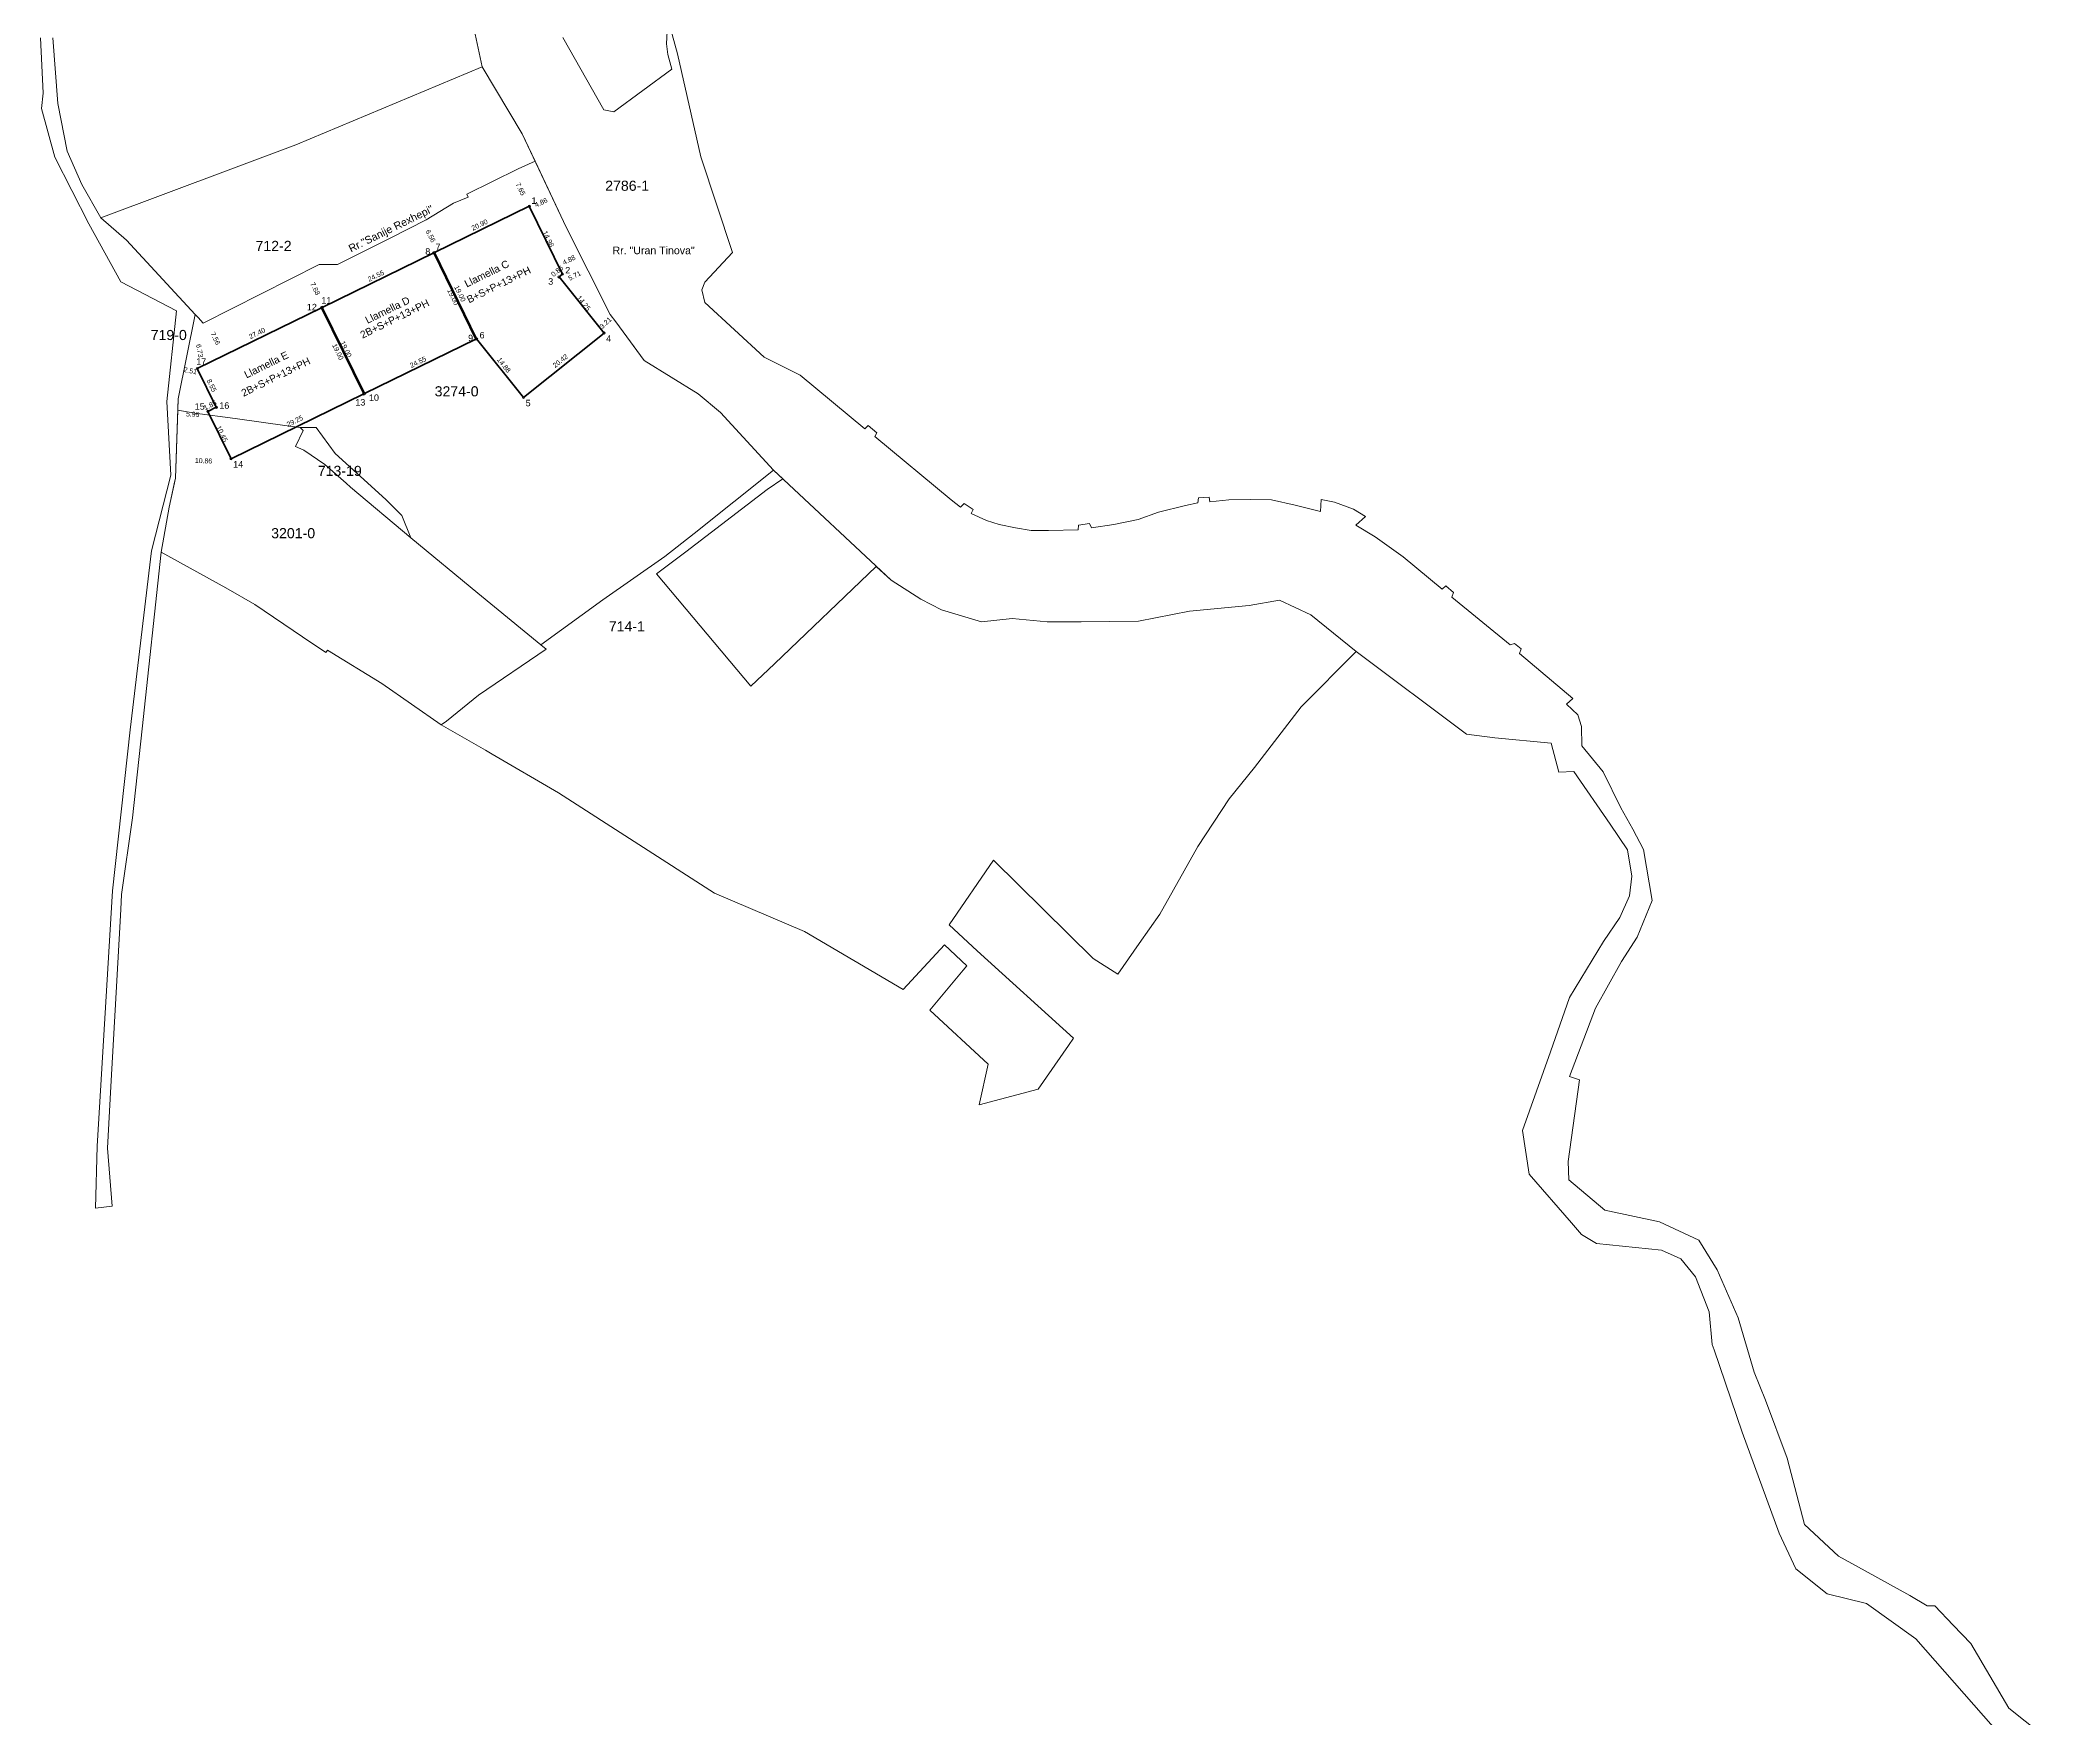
# Model space of a CAD drawing. Header units: metres. Extents: x 7511834 to 7512702, y 4691584 to 4692636.
# Drawn here: x 7511838.9 to 7512238.7, y 4692109.8 to 4692442.1 of the extents above; entities that cross this region are included whole.
import ezdxf

# ---------------------------------------------------------------- set-up
doc = ezdxf.new("R2010")
doc.units = ezdxf.units.M
doc.header["$PDMODE"] = 32
doc.header["$PDSIZE"] = 0.5
for name, color, linetype, lineweight in [('A - Perdhesa Polyine_Pen_No__6', 1, 'Continuous', 0), ('Dimensione', 7, 'Continuous', 9), ('Dimensionet', 1, 'Continuous', 0), ('emrat e rrugeve', 7, 'Continuous', 0), ('etazha', 7, 'Continuous', 0), ('kati-ka-pikat', 1, 'Continuous', 0), ('nr Parcela Fqinje', 251, 'Continuous', 0), ('Nr Parceles Baze', 7, 'Continuous', 0), ('Parcela Baze', 7, 'Continuous', 0), ('Parcela Fqinje', 251, 'Continuous', 0)]:
    doc.layers.add(name, color=color, linetype=linetype, lineweight=lineweight)
doc.styles.add('GENERATED_STYLE_1', font='arial.ttf')
doc.styles.get("Standard").update_dxf_attribs({"font": 'arial.ttf'})
doc.dimstyles.get("Standard").update_dxf_attribs({"dimtxt": 1, "dimasz": 0.18, "dimexe": 0.18, "dimexo": 0.0625, "dimgap": 0.09, "dimtad": 1, "dimtoh": 1, "dimzin": 0, "dimdsep": 46, "dimtxsty": 'Standard', "dimcen": 0.09, "dimse1": 1, "dimse2": 1, "dimsd1": 1, "dimsd2": 1, "dimadec": 0, "dimazin": 0, "dimtfac": 1, "dimtofl": 0, "dimtmove": 0, "dimatfit": 3, "dimfxl": 1, "dimtolj": 1, "dimtzin": 0, "dimarcsym": 0})

# ---------------------------------------------------------------- blocks, each defined once
blk = doc.blocks.new('*D4')
at = {"layer": 'Defpoints', "color": 0}
for p in [(7511931.73, 4692415.84), (7511932.25, 4692416.1), (7511935.65, 4692409.25)]:
    blk.add_point(p, dxfattribs=at)
at = {"layer": 'Dimensione', "color": 0, "insert": (7511933.94, 4692412.67), "char_height": 0.975, "attachment_point": 5, "rotation": 296.3956}
blk.add_mtext('\\A1;7.65', dxfattribs=at)
blk = doc.blocks.new('*D5')
at = {"layer": 'Defpoints', "color": 0}
for p in [(7511935.65, 4692409.25), (7511940.05, 4692411.33), (7511940.43, 4692410.52)]:
    blk.add_point(p, dxfattribs=at)
at = {"layer": 'Dimensione', "color": 0, "insert": (7511937.99, 4692409.99), "char_height": 0.975, "attachment_point": 5, "rotation": 25.3586}
blk.add_mtext('\\A1;4.86', dxfattribs=at)
blk = doc.blocks.new('*D6')
at = {"layer": 'Defpoints', "color": 0}
for p in [(7511945.96, 4692399.22), (7511946.58, 4692398), (7511942.22, 4692395.81)]:
    blk.add_point(p, dxfattribs=at)
at = {"layer": 'Dimensione', "color": 0, "insert": (7511943.53, 4692398.63), "char_height": 0.975, "attachment_point": 5, "rotation": 26.736}
blk.add_mtext('\\A1;4.88', dxfattribs=at)
blk = doc.blocks.new('*D7')
at = {"layer": 'Defpoints', "color": 0}
for p in [(7511946.66, 4692397.84), (7511941.55, 4692395.27), (7511947.45, 4692396.28)]:
    blk.add_point(p, dxfattribs=at)
at = {"layer": 'Dimensione', "color": 0, "insert": (7511944.64, 4692395.5), "char_height": 0.975, "attachment_point": 5, "rotation": 26.736}
blk.add_mtext('\\A1;5.71', dxfattribs=at)
blk = doc.blocks.new('*D8')
at = {"layer": 'Defpoints', "color": 0}
for p in [(7511952.32, 4692386.85), (7511952.79, 4692386.36), (7511950.46, 4692384.15)]:
    blk.add_point(p, dxfattribs=at)
at = {"layer": 'Dimensione', "color": 0, "insert": (7511950.77, 4692386.16), "char_height": 0.975, "attachment_point": 5, "rotation": 43.5235}
blk.add_mtext('\\A1;3.21', dxfattribs=at)
blk = doc.blocks.new('*D9')
at = {"layer": 'Defpoints', "color": 0}
for p in [(7511913.89, 4692405.9), (7511914.13, 4692406.03), (7511916.88, 4692400.07)]:
    blk.add_point(p, dxfattribs=at)
at = {"layer": 'Dimensione', "color": 0, "insert": (7511916.13, 4692403.37), "char_height": 0.975, "attachment_point": 5, "rotation": 297.1323}
blk.add_mtext('\\A1;6.56', dxfattribs=at)
blk = doc.blocks.new('*D10')
at = {"layer": 'Defpoints', "color": 0}
for p in [(7511891, 4692396.18), (7511891.13, 4692396.25), (7511894.69, 4692389.22)]:
    blk.add_point(p, dxfattribs=at)
at = {"layer": 'Dimensione', "color": 0, "insert": (7511893.28, 4692392.93), "char_height": 0.975, "attachment_point": 5, "rotation": 296.8353}
blk.add_mtext('\\A1;7.88', dxfattribs=at)
blk = doc.blocks.new('*D11')
at = {"layer": 'Defpoints', "color": 0}
for p in [(7511868.71, 4692383.75), (7511869.23, 4692383.84), (7511869.93, 4692377.13)]:
    blk.add_point(p, dxfattribs=at)
at = {"layer": 'Dimensione', "color": 0, "insert": (7511870.4, 4692380.64), "char_height": 0.975, "attachment_point": 5, "rotation": 280.4803}
blk.add_mtext('\\A1;6.73', dxfattribs=at)
blk = doc.blocks.new('*D12')
at = {"layer": 'Defpoints', "color": 0}
for p in [(7511871.08, 4692386.11), (7511874.4, 4692379.31), (7511874.67, 4692379.44)]:
    blk.add_point(p, dxfattribs=at)
at = {"layer": 'Dimensione', "color": 0, "insert": (7511873.52, 4692383.09), "char_height": 0.975, "attachment_point": 5, "rotation": 296.0459}
blk.add_mtext('\\A1;7.56', dxfattribs=at)
blk = doc.blocks.new('*D13')
at = {"layer": 'Defpoints', "color": 0}
for p in [(7511867.47, 4692377.62), (7511867.22, 4692376.38), (7511869.93, 4692377.13)]:
    blk.add_point(p, dxfattribs=at)
at = {"layer": 'Dimensione', "color": 0, "insert": (7511868.56, 4692376.68), "char_height": 0.975, "attachment_point": 5, "rotation": 348.5805}
blk.add_mtext('\\A1;2.51', dxfattribs=at)
blk = doc.blocks.new('*D14')
at = {"layer": 'Defpoints', "color": 0}
for p in [(7511866.03, 4692367.62), (7511866.08, 4692368.87), (7511872.03, 4692368.63)]:
    blk.add_point(p, dxfattribs=at)
at = {"layer": 'Dimensione', "color": 0, "insert": (7511869.03, 4692368.07), "char_height": 0.975, "attachment_point": 5, "rotation": 357.6906}
blk.add_mtext('\\A1;5.95', dxfattribs=at)
blk = doc.blocks.new('*D15')
at = {"layer": 'Defpoints', "color": 0}
for p in [(7511865.72, 4692358.48), (7511865.76, 4692359.62), (7511876.62, 4692359.24)]:
    blk.add_point(p, dxfattribs=at)
at = {"layer": 'Dimensione', "color": 0, "insert": (7511871.17, 4692358.85), "char_height": 0.975, "attachment_point": 5, "rotation": 357.9987}
blk.add_mtext('\\A1;10.86', dxfattribs=at)
blk = doc.blocks.new('*D16')
at = {"layer": 'Defpoints', "color": 0}
for p in [(7511894.33, 4692389.61), (7511894.55, 4692389.16), (7511869.93, 4692377.13)]:
    blk.add_point(p, dxfattribs=at)
at = {"layer": 'Dimensionet', "color": 0, "insert": (7511881.77, 4692384.1), "char_height": 0.975, "attachment_point": 5, "rotation": 26.0459}
blk.add_mtext('\\A1;27.40', dxfattribs=at)
blk = doc.blocks.new('*D17')
at = {"layer": 'Defpoints', "color": 0}
for p in [(7511869.93, 4692377.13), (7511873.69, 4692369.44), (7511874.14, 4692369.66)]:
    blk.add_point(p, dxfattribs=at)
at = {"layer": 'Dimensionet', "color": 0, "insert": (7511872.77, 4692373.75), "char_height": 0.975, "attachment_point": 5, "rotation": 296.0459}
blk.add_mtext('\\A1;8.55', dxfattribs=at)
blk = doc.blocks.new('*D18')
at = {"layer": 'Defpoints', "color": 0}
for p in [(7511873.54, 4692369.75), (7511873.69, 4692369.44), (7511872.03, 4692368.63)]:
    blk.add_point(p, dxfattribs=at)
at = {"layer": 'Dimensionet', "color": 0, "insert": (7511872.46, 4692369.85), "char_height": 0.975, "attachment_point": 5, "rotation": 26.0459}
blk.add_mtext('\\A1;1.85', dxfattribs=at)
blk = doc.blocks.new('*D19')
at = {"layer": 'Defpoints', "color": 0}
for p in [(7511872.03, 4692368.63), (7511876.62, 4692359.24), (7511876.62, 4692359.24)]:
    blk.add_point(p, dxfattribs=at)
at = {"layer": 'Dimensionet', "color": 0, "insert": (7511874.83, 4692364.19), "char_height": 0.975, "attachment_point": 5, "rotation": 296.0456}
blk.add_mtext('\\A1;10.45', dxfattribs=at)
blk = doc.blocks.new('*D20')
at = {"layer": 'Defpoints', "color": 0}
for p in [(7511902.63, 4692372.63), (7511902.89, 4692372.09), (7511876.62, 4692359.24)]:
    blk.add_point(p, dxfattribs=at)
at = {"layer": 'Dimensionet', "color": 0, "insert": (7511889.24, 4692366.72), "char_height": 0.975, "attachment_point": 5, "rotation": 26.0459}
blk.add_mtext('\\A1;29.25', dxfattribs=at)
blk = doc.blocks.new('*D21')
at = {"layer": 'Defpoints', "color": 0}
for p in [(7511924.92, 4692383.27), (7511925.09, 4692382.93), (7511903.03, 4692372.15)]:
    blk.add_point(p, dxfattribs=at)
at = {"layer": 'Dimensionet', "color": 0, "insert": (7511913.64, 4692378.39), "char_height": 0.975, "attachment_point": 5, "rotation": 26.0459}
blk.add_mtext('\\A1;24.55', dxfattribs=at)
blk = doc.blocks.new('*D22')
at = {"layer": 'Defpoints', "color": 0}
for p in [(7511894.69, 4692389.22), (7511903.03, 4692372.15), (7511903.03, 4692372.15)]:
    blk.add_point(p, dxfattribs=at)
at = {"layer": 'Dimensionet', "color": 0, "insert": (7511899.36, 4692380.94), "char_height": 0.975, "attachment_point": 5, "rotation": 296.0459}
blk.add_mtext('\\A1;19.00', dxfattribs=at)
blk = doc.blocks.new('*D23')
at = {"layer": 'Defpoints', "color": 0}
for p in [(7511894.55, 4692389.16), (7511893.2, 4692388.5), (7511902.89, 4692372.09)]:
    blk.add_point(p, dxfattribs=at)
at = {"layer": 'Dimensionet', "color": 0, "insert": (7511897.77, 4692380.43), "char_height": 0.975, "attachment_point": 5, "rotation": 296.0459}
blk.add_mtext('\\A1;19.00', dxfattribs=at)
blk = doc.blocks.new('*D24')
at = {"layer": 'Defpoints', "color": 0}
for p in [(7511916.74, 4692400), (7511924.22, 4692382.51), (7511925.09, 4692382.93)]:
    blk.add_point(p, dxfattribs=at)
at = {"layer": 'Dimensionet', "color": 0, "insert": (7511920.55, 4692391.29), "char_height": 0.975, "attachment_point": 5, "rotation": 296.0459}
blk.add_mtext('\\A1;19.00', dxfattribs=at)
blk = doc.blocks.new('*D25')
at = {"layer": 'Defpoints', "color": 0}
for p in [(7511916.88, 4692400.07), (7511917.26, 4692400.26), (7511925.22, 4692383)]:
    blk.add_point(p, dxfattribs=at)
at = {"layer": 'Dimensionet', "color": 0, "insert": (7511921.94, 4692391.97), "char_height": 0.975, "attachment_point": 5, "rotation": 296.0459}
blk.add_mtext('\\A1;19.00', dxfattribs=at)
blk = doc.blocks.new('*D26')
at = {"layer": 'Defpoints', "color": 0}
for p in [(7511916.58, 4692400.34), (7511916.74, 4692400), (7511894.69, 4692389.22)]:
    blk.add_point(p, dxfattribs=at)
at = {"layer": 'Dimensionet', "color": 0, "insert": (7511905.3, 4692395.46), "char_height": 0.975, "attachment_point": 5, "rotation": 26.0459}
blk.add_mtext('\\A1;24.55', dxfattribs=at)
blk = doc.blocks.new('*D27')
at = {"layer": 'Defpoints', "color": 0}
for p in [(7511935.45, 4692409.66), (7511935.65, 4692409.25), (7511916.88, 4692400.07)]:
    blk.add_point(p, dxfattribs=at)
at = {"layer": 'Dimensionet', "color": 0, "insert": (7511925.82, 4692405.57), "char_height": 0.975, "attachment_point": 5, "rotation": 26.0459}
blk.add_mtext('\\A1;20.90', dxfattribs=at)
blk = doc.blocks.new('*D28')
at = {"layer": 'Defpoints', "color": 0}
for p in [(7511935.65, 4692409.25), (7511942.22, 4692395.81), (7511942.22, 4692395.81)]:
    blk.add_point(p, dxfattribs=at)
at = {"layer": 'Dimensionet', "color": 0, "insert": (7511939.45, 4692402.77), "char_height": 0.975, "attachment_point": 5, "rotation": 296.0459}
blk.add_mtext('\\A1;14.96', dxfattribs=at)
blk = doc.blocks.new('*D29')
at = {"layer": 'Defpoints', "color": 0}
for p in [(7511941.21, 4692395.7), (7511941.55, 4692395.27), (7511942.22, 4692395.81)]:
    blk.add_point(p, dxfattribs=at)
at = {"layer": 'Dimensionet', "color": 0, "insert": (7511941.19, 4692396.41), "char_height": 0.975, "attachment_point": 5, "rotation": 38.6929}
blk.add_mtext('\\A1;0.86', dxfattribs=at)
blk = doc.blocks.new('*D30')
at = {"layer": 'Defpoints', "color": 0}
for p in [(7511941.55, 4692395.27), (7511950.46, 4692384.15), (7511950.46, 4692384.15)]:
    blk.add_point(p, dxfattribs=at)
at = {"layer": 'Dimensionet', "color": 0, "insert": (7511946.45, 4692390.06), "char_height": 0.975, "attachment_point": 5, "rotation": 308.6929}
blk.add_mtext('\\A1;14.25', dxfattribs=at)
blk = doc.blocks.new('*D31')
at = {"layer": 'Defpoints', "color": 0}
for p in [(7511950.46, 4692384.15), (7511934.19, 4692371.79), (7511934.52, 4692371.38)]:
    blk.add_point(p, dxfattribs=at)
at = {"layer": 'Dimensionet', "color": 0, "insert": (7511941.81, 4692378.62), "char_height": 0.975, "attachment_point": 5, "rotation": 38.6929}
blk.add_mtext('\\A1;20.42', dxfattribs=at)
blk = doc.blocks.new('*D32')
at = {"layer": 'Defpoints', "color": 0}
for p in [(7511925.22, 4692383), (7511925.55, 4692383.26), (7511934.52, 4692371.38)]:
    blk.add_point(p, dxfattribs=at)
at = {"layer": 'Dimensionet', "color": 0, "insert": (7511930.64, 4692377.81), "char_height": 0.975, "attachment_point": 5, "rotation": 308.6929}
blk.add_mtext('\\A1;14.88', dxfattribs=at)
blk = doc.blocks.new('*U33', base_point=(7511950.46, 4692384.15))
at = {"layer": 'kati-ka-pikat', "linetype": 'ByBlock', "lineweight": -2}
blk.add_line((7511950.46, 4692384.15), (7511950.46, 4692384.15), dxfattribs=at)
blk.add_circle((7511950.46, 4692384.15), 0.225, dxfattribs=at)
at = {"layer": 'kati-ka-pikat', "linetype": 'ByBlock', "insert": (7511950.87, 4692383.69), "char_height": 1.275, "attachment_point": 1}
blk.add_mtext('{\\C256;4}', dxfattribs=at)
blk = doc.blocks.new('*U34', base_point=(7511934.52, 4692371.38))
at = {"layer": 'kati-ka-pikat', "linetype": 'ByBlock', "lineweight": -2}
blk.add_line((7511934.52, 4692371.38), (7511934.52, 4692371.38), dxfattribs=at)
blk.add_circle((7511934.52, 4692371.38), 0.225, dxfattribs=at)
at = {"layer": 'kati-ka-pikat', "linetype": 'ByBlock', "insert": (7511934.94, 4692370.92), "char_height": 1.275, "attachment_point": 1}
blk.add_mtext('{\\C256;5}', dxfattribs=at)
blk = doc.blocks.new('*U35', base_point=(7511925.22, 4692383))
at = {"layer": 'kati-ka-pikat', "linetype": 'ByBlock', "lineweight": -2}
blk.add_line((7511925.22, 4692383), (7511925.22, 4692383), dxfattribs=at)
blk.add_circle((7511925.22, 4692383), 0.225, dxfattribs=at)
at = {"layer": 'kati-ka-pikat', "linetype": 'ByBlock', "insert": (7511925.82, 4692384.37), "char_height": 1.275, "attachment_point": 1}
blk.add_mtext('{\\C256;6}', dxfattribs=at)
blk = doc.blocks.new('*U36', base_point=(7511916.88, 4692400.07))
at = {"layer": 'kati-ka-pikat', "linetype": 'ByBlock', "lineweight": -2}
blk.add_line((7511916.88, 4692400.07), (7511916.88, 4692400.07), dxfattribs=at)
blk.add_circle((7511916.88, 4692400.07), 0.225, dxfattribs=at)
at = {"layer": 'kati-ka-pikat', "linetype": 'ByBlock', "insert": (7511917.12, 4692401.87), "char_height": 1.275, "attachment_point": 1}
blk.add_mtext('{\\C256;7}', dxfattribs=at)
blk = doc.blocks.new('*U37', base_point=(7511935.65, 4692409.25))
at = {"layer": 'kati-ka-pikat', "linetype": 'ByBlock', "lineweight": -2}
blk.add_line((7511935.65, 4692409.25), (7511935.65, 4692409.25), dxfattribs=at)
blk.add_circle((7511935.65, 4692409.25), 0.225, dxfattribs=at)
at = {"layer": 'kati-ka-pikat', "linetype": 'ByBlock', "insert": (7511936.09, 4692411.01), "char_height": 1.275, "attachment_point": 1}
blk.add_mtext('{\\C256;1}', dxfattribs=at)
blk = doc.blocks.new('*U38', base_point=(7511942.22, 4692395.81))
at = {"layer": 'kati-ka-pikat', "linetype": 'ByBlock', "lineweight": -2}
blk.add_line((7511942.22, 4692395.81), (7511942.22, 4692395.81), dxfattribs=at)
blk.add_circle((7511942.22, 4692395.81), 0.225, dxfattribs=at)
at = {"layer": 'kati-ka-pikat', "linetype": 'ByBlock', "insert": (7511942.78, 4692397.24), "char_height": 1.275, "attachment_point": 1}
blk.add_mtext('{\\C256;2}', dxfattribs=at)
blk = doc.blocks.new('*U39', base_point=(7511941.55, 4692395.27))
at = {"layer": 'kati-ka-pikat', "linetype": 'ByBlock', "lineweight": -2}
blk.add_line((7511941.55, 4692395.27), (7511941.55, 4692395.27), dxfattribs=at)
blk.add_circle((7511941.55, 4692395.27), 0.225, dxfattribs=at)
at = {"layer": 'kati-ka-pikat', "linetype": 'ByBlock', "insert": (7511939.41, 4692395), "char_height": 1.275, "attachment_point": 1}
blk.add_mtext('{\\C256;3}', dxfattribs=at)
blk = doc.blocks.new('*U40', base_point=(7511916.74, 4692400))
at = {"layer": 'kati-ka-pikat', "linetype": 'ByBlock', "lineweight": -2}
blk.add_line((7511916.74, 4692400), (7511916.74, 4692400), dxfattribs=at)
blk.add_circle((7511916.74, 4692400), 0.225, dxfattribs=at)
at = {"layer": 'kati-ka-pikat', "linetype": 'ByBlock', "insert": (7511915.07, 4692400.95), "char_height": 1.275, "attachment_point": 1}
blk.add_mtext('{\\C256;8}', dxfattribs=at)
blk = doc.blocks.new('*U41', base_point=(7511925.09, 4692382.93))
at = {"layer": 'kati-ka-pikat', "linetype": 'ByBlock', "lineweight": -2}
blk.add_line((7511925.09, 4692382.93), (7511925.09, 4692382.93), dxfattribs=at)
blk.add_circle((7511925.09, 4692382.93), 0.225, dxfattribs=at)
at = {"layer": 'kati-ka-pikat', "linetype": 'ByBlock', "insert": (7511923.55, 4692383.81), "char_height": 1.275, "attachment_point": 1}
blk.add_mtext('{\\C256;9}', dxfattribs=at)
blk = doc.blocks.new('*U42', base_point=(7511903.03, 4692372.15))
at = {"layer": 'kati-ka-pikat', "linetype": 'ByBlock', "lineweight": -2}
blk.add_line((7511903.03, 4692372.15), (7511903.03, 4692372.15), dxfattribs=at)
blk.add_circle((7511903.03, 4692372.15), 0.225, dxfattribs=at)
at = {"layer": 'kati-ka-pikat', "linetype": 'ByBlock', "insert": (7511903.92, 4692371.99), "char_height": 1.275, "attachment_point": 1}
blk.add_mtext('{\\C256;10}', dxfattribs=at)
blk = doc.blocks.new('*U43', base_point=(7511894.69, 4692389.22))
at = {"layer": 'kati-ka-pikat', "linetype": 'ByBlock', "lineweight": -2}
blk.add_line((7511894.69, 4692389.22), (7511894.69, 4692389.22), dxfattribs=at)
blk.add_circle((7511894.69, 4692389.22), 0.225, dxfattribs=at)
at = {"layer": 'kati-ka-pikat', "linetype": 'ByBlock', "insert": (7511894.51, 4692391.25), "char_height": 1.275, "attachment_point": 1}
blk.add_mtext('{\\C256;11}', dxfattribs=at)
blk = doc.blocks.new('*U44', base_point=(7511894.55, 4692389.16))
at = {"layer": 'kati-ka-pikat', "linetype": 'ByBlock', "lineweight": -2}
blk.add_line((7511894.55, 4692389.16), (7511894.55, 4692389.16), dxfattribs=at)
blk.add_circle((7511894.55, 4692389.16), 0.225, dxfattribs=at)
at = {"layer": 'kati-ka-pikat', "linetype": 'ByBlock', "insert": (7511891.62, 4692389.93), "char_height": 1.275, "attachment_point": 1}
blk.add_mtext('{\\C256;12}', dxfattribs=at)
blk = doc.blocks.new('*U45', base_point=(7511902.89, 4692372.09))
at = {"layer": 'kati-ka-pikat', "linetype": 'ByBlock', "lineweight": -2}
blk.add_line((7511902.89, 4692372.09), (7511902.89, 4692372.09), dxfattribs=at)
blk.add_circle((7511902.89, 4692372.09), 0.225, dxfattribs=at)
at = {"layer": 'kati-ka-pikat', "linetype": 'ByBlock', "insert": (7511901.21, 4692371.07), "char_height": 1.275, "attachment_point": 1}
blk.add_mtext('{\\C256;13}', dxfattribs=at)
blk = doc.blocks.new('*U46', base_point=(7511876.62, 4692359.24))
at = {"layer": 'kati-ka-pikat', "linetype": 'ByBlock', "lineweight": -2}
blk.add_line((7511876.62, 4692359.24), (7511876.62, 4692359.24), dxfattribs=at)
blk.add_circle((7511876.62, 4692359.24), 0.225, dxfattribs=at)
at = {"layer": 'kati-ka-pikat', "linetype": 'ByBlock', "insert": (7511877.03, 4692358.78), "char_height": 1.275, "attachment_point": 1}
blk.add_mtext('{\\C256;14}', dxfattribs=at)
blk = doc.blocks.new('*U47', base_point=(7511872.03, 4692368.63))
at = {"layer": 'kati-ka-pikat', "linetype": 'ByBlock', "lineweight": -2}
blk.add_line((7511872.03, 4692368.63), (7511872.03, 4692368.63), dxfattribs=at)
blk.add_circle((7511872.03, 4692368.63), 0.225, dxfattribs=at)
at = {"layer": 'kati-ka-pikat', "linetype": 'ByBlock', "insert": (7511869.43, 4692370.24), "char_height": 1.275, "attachment_point": 1}
blk.add_mtext('{\\C256;15}', dxfattribs=at)
blk = doc.blocks.new('*U48', base_point=(7511873.69, 4692369.44))
at = {"layer": 'kati-ka-pikat', "linetype": 'ByBlock', "lineweight": -2}
blk.add_line((7511873.69, 4692369.44), (7511873.69, 4692369.44), dxfattribs=at)
blk.add_circle((7511873.69, 4692369.44), 0.225, dxfattribs=at)
at = {"layer": 'kati-ka-pikat', "linetype": 'ByBlock', "insert": (7511874.29, 4692370.42), "char_height": 1.275, "attachment_point": 1}
blk.add_mtext('{\\C256;16}', dxfattribs=at)
blk = doc.blocks.new('*U49', base_point=(7511869.93, 4692377.13))
at = {"layer": 'kati-ka-pikat', "linetype": 'ByBlock', "lineweight": -2}
blk.add_line((7511869.93, 4692377.13), (7511869.93, 4692377.13), dxfattribs=at)
blk.add_circle((7511869.93, 4692377.13), 0.225, dxfattribs=at)
at = {"layer": 'kati-ka-pikat', "linetype": 'ByBlock', "insert": (7511869.72, 4692379.16), "char_height": 1.275, "attachment_point": 1}
blk.add_mtext('{\\C256;17}', dxfattribs=at)

msp = doc.modelspace()

# ---------------------------------------------------------------- linework, layer by layer
at = {"layer": 'A - Perdhesa Polyine_Pen_No__6', "linetype": 'Continuous', "lineweight": 35}
for points in [[(7511916.877, 4692400.068), (7511925.22, 4692382.997), (7511934.523, 4692371.382), (7511950.462, 4692384.149), (7511941.554, 4692395.271), (7511942.222, 4692395.807), (7511935.654, 4692409.245)], [(7511903.029, 4692372.151), (7511925.085, 4692382.931), (7511916.742, 4692400.002), (7511894.685, 4692389.223)], [(7511902.895, 4692372.086), (7511876.615, 4692359.242), (7511872.027, 4692368.631), (7511873.689, 4692369.444), (7511869.934, 4692377.126), (7511894.552, 4692389.157)]]:
    msp.add_lwpolyline(points, close=True, dxfattribs=at)
at = {"layer": 'Parcela Baze', "flags": 128}
msp.add_lwpolyline([(7511984.021, 4692356.967), (7511968.34, 4692344.458), (7511962.497, 4692339.88), (7511950.248, 4692331.332), (7511937.962, 4692322.418), (7511925.491, 4692332.643), (7511912.211, 4692343.575), (7511910.408, 4692348.042), (7511907.287, 4692351.18), (7511897.246, 4692360.267), (7511893.466, 4692365.435), (7511890.286, 4692365.442), (7511887.703, 4692365.8), (7511877.458, 4692367.218), (7511869.461, 4692368.275), (7511866.082, 4692368.871), (7511866.161, 4692371.131), (7511869.532, 4692387.82), (7511869.842, 4692387.49), (7511870.032, 4692387.28), (7511870.102, 4692387.2), (7511871.08, 4692386.106), (7511894.088, 4692397.746), (7511897.7, 4692397.706), (7511908.118, 4692402.948), (7511915.233, 4692406.594), (7511920.633, 4692409.869), (7511923.58, 4692411.059), (7511923.278, 4692411.647), (7511933.435, 4692416.688), (7511936.798, 4692418.187), (7511942.993, 4692405.116), (7511951.692, 4692387.847), (7511952.79, 4692386.36), (7511954.994, 4692383.377), (7511958.422, 4692378.737), (7511969.121, 4692372.097), (7511973.491, 4692368.387), (7511984.021, 4692356.967)], dxfattribs=at)
at = {"layer": 'Parcela Fqinje', "flags": 128}
for points in [[(7512225.492, 4692108.148), (7512210.213, 4692125.568), (7512200.403, 4692132.588), (7512192.653, 4692134.448), (7512186.403, 4692139.398), (7512183.114, 4692146.478), (7512175.794, 4692166.507), (7512170.246, 4692182.808), (7512169.885, 4692183.867), (7512169.285, 4692190.287), (7512166.555, 4692197.216), (7512163.655, 4692200.796), (7512162.952, 4692201.12), (7512159.862, 4692202.545), (7512146.993, 4692203.832), (7512144.026, 4692205.637), (7512141.988, 4692207.968), (7512133.626, 4692217.547), (7512132.346, 4692226.226), (7512137.837, 4692241.826), (7512141.617, 4692252.585), (7512148.378, 4692263.644), (7512151.608, 4692268.394), (7512153.508, 4692272.673), (7512153.938, 4692276.623), (7512153.108, 4692281.783), (7512149.689, 4692286.913), (7512142.499, 4692297.313), (7512139.499, 4692297.213), (7512137.969, 4692302.953), (7512126.869, 4692304.003), (7512121.209, 4692304.743), (7512099.37, 4692321.114), (7512090.4, 4692328.334), (7512084.23, 4692331.224), (7512078.21, 4692330.164), (7512066.38, 4692329.075), (7512056.28, 4692327.065), (7512044.93, 4692326.926), (7512038.19, 4692326.936), (7512031.28, 4692327.606), (7512025.23, 4692326.976), (7512017.28, 4692329.357), (7512013.22, 4692331.467), (7512007.31, 4692335.187), (7511984.021, 4692356.967), (7511973.491, 4692368.387), (7511969.121, 4692372.097), (7511958.422, 4692378.737), (7511952.79, 4692386.36), (7511951.692, 4692387.847), (7511942.993, 4692405.116), (7511934.243, 4692423.576), (7511926.304, 4692436.845), (7511923.594, 4692449.795)], [(7511942.294, 4692442.655), (7511950.453, 4692428.365), (7511952.433, 4692427.925), (7511963.864, 4692436.394), (7511963.094, 4692439.334), (7511962.864, 4692441.404), (7511963.089, 4692446.399), (7511965.014, 4692439.454), (7511969.643, 4692419.044), (7511975.882, 4692400.075), (7511970.432, 4692394.226), (7511969.802, 4692392.676), (7511970.412, 4692390.216), (7511982.192, 4692379.356), (7511989.322, 4692375.776), (7512002.111, 4692365.206), (7512002.731, 4692365.836), (7512004.481, 4692364.366), (7512004.091, 4692363.636), (7512019.171, 4692351.116), (7512021.061, 4692349.675), (7512021.771, 4692350.405), (7512023.541, 4692349.225), (7512023.161, 4692348.425), (7512026.181, 4692347.055), (7512028.691, 4692346.225), (7512031.9, 4692345.545), (7512035.04, 4692345.025), (7512038.46, 4692345.075), (7512044.361, 4692345.165), (7512044.411, 4692346.095), (7512046.601, 4692346.455), (7512046.961, 4692345.545), (7512051.371, 4692346.224), (7512056.211, 4692347.214), (7512060.221, 4692348.684), (7512065.611, 4692349.974), (7512068.051, 4692350.543), (7512068.191, 4692351.533), (7512070.261, 4692351.673), (7512070.391, 4692350.753), (7512074.171, 4692351.093), (7512078.411, 4692351.193), (7512082.601, 4692351.123), (7512087.281, 4692350.063), (7512092.331, 4692348.833), (7512092.471, 4692351.202), (7512095.101, 4692350.642), (7512098.861, 4692349.262), (7512101.241, 4692347.792), (7512099.341, 4692346.112), (7512103.131, 4692343.802), (7512108.67, 4692339.832), (7512116.42, 4692333.452), (7512117.12, 4692334.092), (7512118.64, 4692332.792), (7512118.3, 4692331.832), (7512129.85, 4692322.432), (7512130.76, 4692322.652), (7512132.02, 4692321.612), (7512131.75, 4692320.702), (7512142.269, 4692311.752), (7512141.009, 4692310.642), (7512143.279, 4692308.532), (7512143.999, 4692306.202), (7512144.089, 4692302.393), (7512148.299, 4692297.223), (7512151.809, 4692290.093), (7512154.169, 4692285.913), (7512156.268, 4692281.903), (7512158.018, 4692271.773), (7512155.048, 4692264.534), (7512151.898, 4692259.664), (7512146.737, 4692250.445), (7512141.597, 4692236.906), (7512143.627, 4692236.266), (7512141.366, 4692220.096), (7512141.466, 4692216.477), (7512148.646, 4692210.436), (7512159.446, 4692208.126), (7512167.196, 4692204.526), (7512170.835, 4692198.646), (7512175.025, 4692189.106), (7512178.165, 4692178.387), (7512180.434, 4692172.797), (7512184.724, 4692161.327), (7512188.164, 4692148.178), (7512194.883, 4692141.948), (7512200.16, 4692139.04), (7512209.013, 4692134.157), (7512212.413, 4692132.117), (7512213.943, 4692132.087), (7512217.593, 4692128.277), (7512221.053, 4692124.637), (7512228.582, 4692111.838), (7512238.662, 4692103.868)], [(7511841.314, 4692442.589), (7511842.303, 4692429.599), (7511844.196, 4692420.144), (7511847.043, 4692413.54), (7511850.842, 4692406.99), (7511855.942, 4692402.56), (7511869.532, 4692387.82), (7511866.161, 4692371.131), (7511865.611, 4692355.392), (7511864.33, 4692349.682), (7511862.81, 4692340.782), (7511859.049, 4692305.784), (7511857.078, 4692288.165), (7511854.938, 4692272.976), (7511854.77, 4692269.967), (7511853.85, 4692253.526), (7511852.809, 4692234.939), (7511852.126, 4692222.728), (7511853.075, 4692211.219), (7511849.775, 4692210.839), (7511850.086, 4692223.128), (7511853.168, 4692273.706), (7511856.659, 4692305.544), (7511860.87, 4692341.013), (7511864.671, 4692355.972), (7511863.891, 4692370.581), (7511865.802, 4692388.54), (7511854.772, 4692394.29), (7511848.432, 4692405.77), (7511841.753, 4692418.98), (7511839.113, 4692428.619), (7511839.413, 4692431.669), (7511838.864, 4692442.629)], [(7511936.798, 4692418.187), (7511933.435, 4692416.688), (7511923.278, 4692411.647), (7511923.58, 4692411.059), (7511920.633, 4692409.869), (7511915.233, 4692406.594), (7511908.118, 4692402.948), (7511897.7, 4692397.706), (7511894.088, 4692397.746), (7511871.08, 4692386.106), (7511870.102, 4692387.2), (7511870.032, 4692387.28), (7511869.842, 4692387.49), (7511869.532, 4692387.82), (7511855.942, 4692402.56), (7511850.842, 4692406.99), (7511889.413, 4692421.428), (7511926.304, 4692436.845), (7511934.243, 4692423.576), (7511936.798, 4692418.187)], [(7511925.491, 4692332.643), (7511937.962, 4692322.418), (7511939.02, 4692321.55), (7511925.6, 4692312.428), (7511919.271, 4692307.313), (7511918.211, 4692306.549), (7511906.479, 4692314.723), (7511895.714, 4692321.363), (7511895.375, 4692320.907), (7511890.79, 4692324.02), (7511881.313, 4692330.399), (7511875.603, 4692333.703), (7511862.81, 4692340.782), (7511864.33, 4692349.682), (7511865.363, 4692354.287), (7511865.611, 4692355.392), (7511866.082, 4692368.871), (7511869.461, 4692368.275), (7511877.458, 4692367.218), (7511887.703, 4692365.8), (7511890.286, 4692365.442), (7511890.881, 4692364.849), (7511889.344, 4692361.676), (7511891, 4692360.963), (7511895.198, 4692358.097), (7511899.376, 4692354.42), (7511900.258, 4692353.644), (7511912.211, 4692343.575), (7511925.491, 4692332.643)], [(7512090.4, 4692328.334), (7512099.37, 4692321.114), (7512088.469, 4692310.154), (7512079.229, 4692298.125), (7512074.259, 4692291.936), (7512068.058, 4692282.497), (7512060.538, 4692269.087), (7512056.438, 4692263.268), (7512052.22, 4692257.2), (7512047.3, 4692260.3), (7512027.58, 4692279.73), (7512018.78, 4692266.98), (7512024.36, 4692261.8), (7512043.43, 4692244.53), (7512042.427, 4692243.089), (7512036.416, 4692234.41), (7512024.736, 4692231.331), (7512026.537, 4692239.37), (7512014.952, 4692250.065), (7512021.597, 4692257.99), (7512022.307, 4692258.85), (7512017.867, 4692262.99), (7512009.674, 4692254.166), (7511990.138, 4692265.631), (7511972.308, 4692273.251), (7511941.458, 4692293.101), (7511928.331, 4692300.748), (7511927.019, 4692301.512), (7511918.211, 4692306.549), (7511919.271, 4692307.313), (7511925.6, 4692312.428), (7511939.02, 4692321.55), (7511937.962, 4692322.418), (7511950.248, 4692331.332), (7511962.497, 4692339.88), (7511968.34, 4692344.458), (7511984.021, 4692356.967), (7511985.853, 4692355.253), (7511982.769, 4692353.148), (7511966.627, 4692340.808), (7511960.838, 4692336.459), (7511979.511, 4692314.209), (7511984.225, 4692318.67), (7512004.361, 4692337.945), (7512007.31, 4692335.187), (7512013.22, 4692331.467), (7512017.28, 4692329.357), (7512025.23, 4692326.976), (7512031.28, 4692327.606), (7512038.19, 4692326.936), (7512044.93, 4692326.926), (7512056.28, 4692327.065), (7512066.38, 4692329.075), (7512078.21, 4692330.164), (7512084.23, 4692331.224), (7512090.4, 4692328.334)]]:
    msp.add_lwpolyline(points, dxfattribs=at)

# ---------------------------------------------------------------- block references
at = {"layer": 'kati-ka-pikat'}
for name, p in [('*U37', (7511935.654, 4692409.245)), ('*U36', (7511916.877, 4692400.068)), ('*U40', (7511916.742, 4692400.002)), ('*U38', (7511942.222, 4692395.807)), ('*U39', (7511941.554, 4692395.271)), ('*U44', (7511894.552, 4692389.157)), ('*U43', (7511894.685, 4692389.223)), ('*U41', (7511925.085, 4692382.931)), ('*U35', (7511925.22, 4692382.997)), ('*U33', (7511950.462, 4692384.149)), ('*U49', (7511869.934, 4692377.126)), ('*U47', (7511872.027, 4692368.631)), ('*U48', (7511873.689, 4692369.444)), ('*U45', (7511902.895, 4692372.086)), ('*U42', (7511903.029, 4692372.151)), ('*U34', (7511934.523, 4692371.382)), ('*U46', (7511876.615, 4692359.242))]:
    msp.add_blockref(name, p, dxfattribs=at)

# ---------------------------------------------------------------- texts
at = {"layer": 'emrat e rrugeve', "color": 0, "style": 'GENERATED_STYLE_1'}
msp.add_text('Rr."Sanije Rexhepi"', height=1.5, rotation=26.20856, dxfattribs=at).set_placement((7511900.349, 4692400.103))
msp.add_text('Rr. "Uran Tinova"', height=1.5, dxfattribs=at).set_placement((7511952.141, 4692399.763))
at = {"layer": 'etazha', "color": 0, "style": 'GENERATED_STYLE_1'}
for s, height, p in [('Llamella C', 1.446, (7511923.274, 4692393.153)), ('B+S+P+13+PH', 1.44603, (7511923.739, 4692390.015)), ('2B+S+P+13+PH', 1.44603, (7511902.635, 4692383.017)), ('Llamella D', 1.446, (7511903.624, 4692385.948)), ('2B+S+P+13+PH', 1.44603, (7511879.091, 4692371.51)), ('Llamella E', 1.446, (7511879.671, 4692375.14))]:
    msp.add_text(s, height=height, rotation=26.20856, dxfattribs=at).set_placement(p)
at = {"layer": 'nr Parcela Fqinje'}
for s, p in [('2786-1', (7511950.696, 4692412.323)), ('712-2', (7511881.46, 4692400.405)), ('719-0', (7511860.707, 4692382.76)), ('713-19', (7511893.792, 4692355.852)), ('3201-0', (7511884.564, 4692343.514)), ('714-1', (7511951.406, 4692325.054))]:
    msp.add_text(s, height=2, dxfattribs=at).set_placement(p)
at = {"layer": 'Nr Parceles Baze'}
msp.add_text('3274-0', height=2, dxfattribs=at).set_placement((7511916.926, 4692371.608))

# ---------------------------------------------------------------- dimensions: what is measured, and where the dimension line sits
at = {"layer": 'Dimensione'}
for p1, p2, distance, picture, middle in [((7511935.654, 4692409.245), (7511932.252, 4692416.101), 0.577, '*D4', (7511933.943, 4692412.668)), ((7511935.654, 4692409.245), (7511940.049, 4692411.328), -0.89, '*D5', (7511937.991, 4692409.993)), ((7511916.877, 4692400.068), (7511913.886, 4692405.904), -0.276, '*D9', (7511916.13, 4692403.369)), ((7511941.554, 4692395.271), (7511946.657, 4692397.842), -1.752, '*D7', (7511944.639, 4692395.497)), ((7511942.222, 4692395.807), (7511946.577, 4692398), 1.368, '*D6', (7511943.53, 4692398.63)), ((7511894.685, 4692389.223), (7511891.13, 4692396.25), 0.143, '*D10', (7511893.284, 4692392.927)), ((7511871.08, 4692386.106), (7511874.4017, 4692379.3094), 0.3011, '*D12', (7511873.5193, 4692383.0881)), ((7511950.462, 4692384.149), (7511952.79, 4692386.36), 0.68, '*D8', (7511950.768, 4692386.158)), ((7511869.934, 4692377.126), (7511868.709, 4692383.747), -0.528, '*D11', (7511870.397, 4692380.636)), ((7511869.934, 4692377.126), (7511867.472, 4692377.623), 1.27, '*D13', (7511868.564, 4692376.684)), ((7511872.027, 4692368.631), (7511866.082, 4692368.871), 1.247, '*D14', (7511869.027, 4692368.07)), ((7511876.615, 4692359.242), (7511865.759, 4692359.622), 1.146, '*D15', (7511871.167, 4692358.852))]:
    dim = msp.add_aligned_dim(p1=p1, p2=p2, distance=distance, dimstyle='Standard', override={"dimscale": 0.75, "dimtxt": 1.3}, dxfattribs=at)
    dim.commit()
    dim.dimension.update_dxf_attribs({"geometry": picture, "text_midpoint": middle})
at = {"layer": 'Dimensionet'}
for p1, p2, distance, picture, middle in [((7511916.877, 4692400.068), (7511935.654, 4692409.245), 0.456, '*D27', (7511925.817, 4692405.575)), ((7511935.654, 4692409.245), (7511942.222, 4692395.807), 0, '*D28', (7511939.446, 4692402.774)), ((7511894.685, 4692389.223), (7511916.742, 4692400.002), 0.375, '*D26', (7511905.301, 4692395.458)), ((7511916.742, 4692400.002), (7511925.085, 4692382.931), -0.967, '*D24', (7511920.553, 4692391.29)), ((7511925.22, 4692382.997), (7511916.877, 4692400.068), -0.428, '*D25', (7511921.941, 4692391.969)), ((7511941.554, 4692395.271), (7511950.462, 4692384.149), 0, '*D30', (7511946.449, 4692390.063)), ((7511869.934, 4692377.126), (7511894.552, 4692389.157), 0.503, '*D16', (7511881.774, 4692384.101)), ((7511894.685, 4692389.223), (7511903.029, 4692372.151), 0, '*D22', (7511899.365, 4692380.935)), ((7511903.029, 4692372.151), (7511925.085, 4692382.931), 0.378, '*D21', (7511913.643, 4692378.389)), ((7511934.523, 4692371.382), (7511925.22, 4692382.997), -0.425, '*D32', (7511930.644, 4692377.809)), ((7511950.462, 4692384.149), (7511934.523, 4692371.382), -0.528, '*D31', (7511941.809, 4692378.619)), ((7511869.934, 4692377.126), (7511873.689, 4692369.444), 0.501, '*D17', (7511872.769, 4692373.753)), ((7511876.615, 4692359.242), (7511902.895, 4692372.086), 0.606, '*D20', (7511889.241, 4692366.717)), ((7511872.027, 4692368.631), (7511876.615, 4692359.242), 0, '*D19', (7511874.829, 4692364.185))]:
    dim = msp.add_aligned_dim(p1=p1, p2=p2, distance=distance, dimstyle='Standard', override={"dimscale": 0.75, "dimtxt": 1.3}, dxfattribs=at)
    dim.commit()
    dim.dimension.update_dxf_attribs({"geometry": picture, "text_midpoint": middle})
for base, p1, p2, angle, picture, middle in [((7511941.209, 4692395.702), (7511942.222, 4692395.807), (7511941.554, 4692395.271), 218.69286, '*D29', (7511941.543, 4692395.97)), ((7511893.203, 4692388.498), (7511902.895, 4692372.086), (7511894.552, 4692389.157), 116.04595, '*D23', (7511897.266, 4692380.183)), ((7511873.539, 4692369.75), (7511872.027, 4692368.631), (7511873.689, 4692369.444), 26.04595, '*D18', (7511872.708, 4692369.344))]:
    dim = msp.add_linear_dim(base=base, p1=p1, p2=p2, angle=angle, dimstyle='Standard', override={"dimscale": 0.75, "dimtxt": 1.3}, dxfattribs=at)
    dim.commit()
    dim.dimension.update_dxf_attribs({"geometry": picture, "text_midpoint": middle, "dimtype": 129})

doc.saveas('drawing.dxf')
